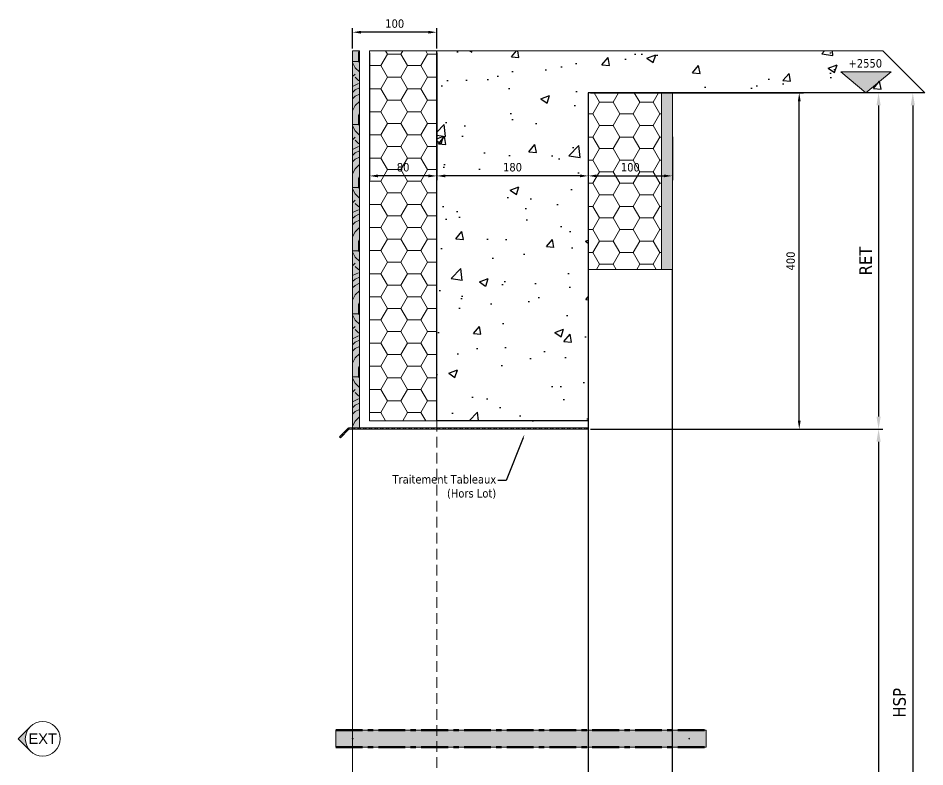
# Model space of a CAD drawing. Header units: millimetres. Extents: x -20000 to 230000, y -17405 to 24510.
# Drawn here: x 64323 to 65400, y 5743 to 6633 of the extents above; entities that cross this region are included whole.
import ezdxf
from ezdxf import colors
from ezdxf.entities.mleader import LeaderData, LeaderLine
from ezdxf.enums import TextEntityAlignment as Align
from ezdxf.math import Vec2, Vec3

# ---------------------------------------------------------------- set-up
doc = ezdxf.new("R2010")
doc.units = ezdxf.units.MM
doc.header["$PDMODE"] = 35
doc.header["$PDSIZE"] = 0.5
doc.linetypes.add('AXES', pattern=[50.800000000000004, 31.75, -6.35, 6.35, -6.35])
doc.linetypes.add('CACHE', pattern=[9.524999999999999, 6.35, -3.175])
doc.layers.get('0').update_dxf_attribs({"lineweight": 13})
doc.layers.get('Defpoints').update_dxf_attribs({"true_color": 0xc2a584})
doc.layers.add('0 - Invisible', color=43, linetype='Continuous', lineweight=0, plot=False)
for name, color, linetype, lineweight in [('1 - Aluminium', 150, 'Continuous', 13), ('1 - Axe', 1, 'AXES', 0), ('1 - BETON', 251, 'Continuous', 25), ('1 - Bois', 44, 'Continuous', 13), ('1 - Cotation', 32, 'Continuous', 13), ('1 - INTERROMPU', 253, 'CACHE', 13), ('1 - Isolant', 132, 'Continuous', 13), ('1 - Platre', 252, 'Continuous', 13), ('1 - Texte', 7, 'Continuous', 13)]:
    doc.layers.add(name, color=color, linetype=linetype, lineweight=lineweight)
doc.layers.add('1 - Cache', color=7, linetype='Continuous', lineweight=0, true_color=0xffffff)
doc.styles.get("Standard").update_dxf_attribs({"font": 'ARIALUNI.TTF'})
doc.styles.add('Texte Poralu', font='tahomabd.ttf')
doc.dimstyles.new('100 - 1000', dxfattribs={"dimtxt": 15, "dimasz": 15, "dimexe": 5, "dimexo": 2.5, "dimgap": 8, "dimtad": 1, "dimdec": 1, "dimtxsty": 'Texte Poralu', "dimcen": 10, "dimazin": 0, "dimtfac": 1, "dimtdec": 1, "dimtmove": 0, "dimatfit": 3, "dimfxl": 1, "dimarcsym": 0})
doc.dimstyles.new('30 - 1000', dxfattribs={"dimtxt": 10, "dimasz": 10, "dimexe": 5, "dimexo": 2.5, "dimgap": 5, "dimtad": 1, "dimdec": 1, "dimtxsty": 'Texte Poralu', "dimcen": 5, "dimazin": 0, "dimtfac": 1, "dimtdec": 1, "dimtmove": 0, "dimatfit": 3, "dimfxl": 1, "dimarcsym": 0})

# ---------------------------------------------------------------- blocks, each defined once
blk = doc.blocks.new('*U1214')
at = {"layer": '1 - Isolant'}
h = blk.add_hatch(dxfattribs=at)
h.set_pattern_fill('HONEY', color=256, scale=5)
h.set_pattern_definition([(0, (-58597.14088961176, -19497.49265059333), (23.8125, 13.748153225), [15.875, -31.75]), (120, (-58597.14088961176, -19497.49265059333), (-23.81249994797095, 13.74815331511695), [15.87499999999993, -31.74999999999986]), (59.99999999999999, (-58597.14088961176, -19497.49265059333), (5.202904551637744e-08, 27.49630654011694), [-31.75, 15.875])])
h.paths.add_polyline_path([(1.84029124352178e-10, -400.0000000000022), (87.00000000016948, -400.0000000000022), (86.99999999999818, -190), (-1.818989403545856e-12, -190)])
at = {"layer": '1 - Platre'}
h = blk.add_hatch(dxfattribs=at)
h.set_pattern_fill('AR-SAND', color=256, scale=0.1)
h.set_pattern_definition([(37.50000000000001, (-58597.14088961176, -19497.49265059333), (-0.1600031295984046, 4.894132373293424), [0, -3.860800000000001, 0, -4.318000000000001, 0, -4.1275]), (7.499999999999999, (-58597.14088961176, -19497.49265059333), (4.495232831380027, 7.168251005683543), [0, -2.0828, 0, -3.4798, 0, -1.3335]), (327.5, (-58600.26508961176, -19497.49265059333), (7.90992370241458, 0.01437184678545691), [0, -1.27, 0, -4.572, 0, -5.969]), (317.5, (-58600.26508961176, -19497.49265059333), (7.635564524722972, 2.229293232572162), [0, -0.635, 0, -2.9972, 0, -3.429])])
h.paths.add_polyline_path([(100.0000000001768, -400.0000000000022), (99.99999999999818, -190), (86.99999999999818, -190), (87.00000000016948, -400.0000000000022)])
at = {"layer": '0 - Invisible'}
for points in [[(1.84029124352178e-10, -400.0000000000022), (87.00000000016948, -400.0000000000022)], [(87.00000000016948, -400.0000000000022), (100.0000000001768, -400.0000000000022)]]:
    blk.add_lwpolyline(points, dxfattribs=at)
at = {"layer": '1 - Isolant'}
blk.add_lwpolyline([(87.00000000016948, -400.0000000000022), (86.99999999999818, -190), (-1.818989403545856e-12, -190), (1.84029124352178e-10, -400.0000000000022)], dxfattribs=at)
at = {"layer": '1 - Platre'}
blk.add_lwpolyline([(100.0000000001768, -400.0000000000022), (99.99999999999818, -190), (86.99999999999818, -190), (87.00000000016948, -400.0000000000022)], dxfattribs=at)
blk = doc.blocks.new('*U797')
at = {"layer": '1 - Isolant'}
h = blk.add_hatch(dxfattribs=at)
h.set_pattern_fill('HONEY', color=256, scale=5, style=0)
h.set_pattern_definition([(0, (-80.00000000000003, 279.9999999999841), (23.8125, 13.748153225), [15.875, -31.75]), (120, (-80.00000000000003, 279.9999999999841), (-23.81249994797095, 13.74815331511695), [15.87499999999995, -31.7499999999999]), (59.99999999999999, (-80.00000000000003, 279.9999999999841), (5.202904551637744e-08, 27.49630654011694), [-31.75, 15.875])])
h.paths.add_polyline_path([(-80, 439.999999999985), (2.694133978409138e-14, 439.999999999985), (1.77635683940025e-15, -9.094947017729282e-13), (-80.00000000000003, -9.094947017729282e-13)])
at = {"layer": '0 - Invisible'}
blk.add_lwpolyline([(-80, 439.999999999985), (2.694133978409138e-14, 439.999999999985)], dxfattribs=at)
at = {"layer": '1 - Isolant'}
blk.add_lwpolyline([(2.694133978409138e-14, 439.999999999985), (0, 0), (0, 0), (1.77635683940025e-15, -9.094947017729282e-13), (-80.00000000000003, -9.094947017729282e-13), (-80, 439.999999999985)], dxfattribs=at)
blk = doc.blocks.new('*D1491')
at = {"layer": '1 - Cotation', "color": 0, "lineweight": -2, "transparency": 16777216}
for p, q in [((65002.50002455692, 6144.331641222817), (65350.00002455673, 6144.331641222817)), ((65345.00002455673, 6129.331641222817), (65345.00002455673, 5108.732209339352)), ((65102.50002455687, 5093.732209339352), (65350.00002455673, 5093.732209339352))]:
    blk.add_line(p, q, dxfattribs=at)
at = {"layer": '1 - Cotation', "color": 0, "transparency": 16777216}
for points in [[(65342.50002455673, 6129.331641222817), (65347.50002455673, 6129.331641222817), (65345.00002455673, 6144.331641222817)], [(65342.50002455673, 5108.732209339352), (65347.50002455673, 5108.732209339352), (65345.00002455673, 5093.732209339352)]]:
    blk.add_solid(points, dxfattribs=at)
at = {"layer": 'Defpoints', "color": 0, "transparency": 16777216}
for p in [(65000.00002455692, 6144.331641222817), (65100.00002455687, 5093.732209339352), (65345.00002455673, 5093.732209339352)]:
    blk.add_point(p, dxfattribs=at)
at = {"layer": '1 - Cotation', "color": 0, "transparency": 16777216, "insert": (65329.50002455673, 5619.031925281095), "char_height": 15, "attachment_point": 5, "rotation": 90, "style": 'Texte Poralu'}
blk.add_mtext('H', dxfattribs=at)
blk = doc.blocks.new('*D1492')
at = {"layer": '1 - Cotation', "color": 0, "lineweight": -2, "transparency": 16777216}
for p, q in [((65397.50002455699, 6544.331641222834), (65380.66724815396, 6544.331641222834)), ((65385.66724815396, 6529.331641222834), (65385.66724815396, 5108.73220933936)), ((65397.5000245568, 5093.73220933936), (65380.66724815396, 5093.73220933936))]:
    blk.add_line(p, q, dxfattribs=at)
at = {"layer": '1 - Cotation', "color": 0, "transparency": 16777216}
for points in [[(65383.16724815396, 6529.331641222834), (65388.16724815396, 6529.331641222834), (65385.66724815396, 6544.331641222834)], [(65383.16724815396, 5108.73220933936), (65388.16724815396, 5108.73220933936), (65385.66724815396, 5093.73220933936)]]:
    blk.add_solid(points, dxfattribs=at)
at = {"layer": 'Defpoints', "color": 0, "transparency": 16777216}
for p in [(65400.00002455699, 6544.331641222834), (65385.66724815396, 5093.73220933936), (65400.0000245568, 5093.73220933936)]:
    blk.add_point(p, dxfattribs=at)
at = {"layer": '1 - Cotation', "color": 0, "transparency": 16777216, "insert": (65369.89525352669, 5819.031925281108), "char_height": 15, "attachment_point": 5, "rotation": 90, "style": 'Texte Poralu'}
blk.add_mtext('HSP', dxfattribs=at)
blk = doc.blocks.new('*U1213')
at = {"layer": '1 - BETON'}
h = blk.add_hatch(dxfattribs=at)
h.set_pattern_fill('CONCRETE', color=256, scale=15, style=0, pattern_type=2)
h.set_pattern_definition([(49.99999999999999, (169.9999999999999, 40.0000000000009), (107.589027390113, -9.412820247389266), [11.25, -123.75]), (355, (169.9999999999999, 40.0000000000009), (-20.81270004195, 112.8288200550018), [9, -99]), (100.4514, (178.965752, 39.21559900000089), (86.77640725710323, 103.415931309143), [9.5610285, -105.1713168]), (46.18420000000002, (169.9999999999999, 70.0000000000009), (160.0861572938467, -24.82785214935271), [16.87499999999985, -185.6249999999988]), (96.6356, (183.34051175, 67.93100395000089), (140.1994058323055, 146.1176806350663), [14.3415432, -157.75695]), (351.1842, (169.9999999999999, 70.0000000000009), (140.1992917700441, 146.1177901387987), [13.5, -148.5]), (21, (184.9999999999999, 62.5000000000009), (89.53605781776925, -60.39283359980082), [11.25, -123.75]), (326.0000000000001, (184.9999999999999, 62.5000000000009), (36.49729978823726, 108.772506757028), [9, -99]), (71.4514, (192.46133495, 57.4672591000009), (126.0333942872235, 48.37957450649286), [9.5610285, -105.1713168]), (37.50000000000001, (169.9999999999999, 40.0000000000009), (1.8239782975936, 49.93407807469672), [0, -97.8, 0, -100.5, 0, -99.375]), (7.499999999999999, (169.9999999999999, 40.0000000000009), (39.46043061632229, 59.16175678235403), [0, -57.3, 0, -95.55, 0, -37.875]), (327.5, (136.55, 40.0000000000009), (80.07336542586135, -3.383230760156963), [0, -37.5, 0, -117, 0, -155.25]), (317.5, (121.55, 40.0000000000009), (87.47792540135794, 15.01574734984766), [0, -48.75, 0, -77.69999999999999, 0, -110.25])])
h.paths.add_polyline_path([(400, 390.0000000000009), (350, 440.0000000000009), (-180, 440.0000000000009), (-180, 0), (0, 0), (0, 390.0000000000009)])
at = {"layer": '0 - Invisible'}
blk.add_lwpolyline([(400, 390.0000000000009), (350, 440.0000000000009), (-180, 440.0000000000009)], dxfattribs=at)
at = {"layer": '1 - BETON'}
blk.add_lwpolyline([(400, 390.0000000000009), (0, 390.0000000000009), (0, 0), (-180, 0), (-180, 440.0000000000009)], dxfattribs=at)
blk = doc.blocks.new('*U198')
h = blk.add_hatch(color=256)
edge = h.paths.add_edge_path()
edge.add_line((-29.16815472393788, 0), (-14.58407736197061, -14.58407736196894))
edge.add_arc((1.326938559031987e-11, 1.103117597267556e-11), 20.62500000001327, 180.0000000000306, 224.9999999999923, ccw=False)
edge.add_arc((8.125056183416746e-12, -8.900435943814955e-12), 20.62500000000813, 135.0000000000017, 179.9999999999753, ccw=False)
edge.add_line((-14.58407736197061, 14.58407736196894), (-29.16815472393788, 0))
for p, q in [((-14.58407736197061, 14.58407736196894), (-29.16815472393787, 0.001705469134321902)), ((-29.16815472393787, 0.001705469134321902), (-14.58407736196841, -14.58407736197114))]:
    blk.add_line(p, q)
blk.add_circle((0, 0), 20.625)
at = {"insert": (0, 0), "char_height": 12.5, "attachment_point": 5}
blk.add_mtext('EXT', dxfattribs=at)
blk = doc.blocks.new('*D1493')
at = {"layer": 'Defpoints', "color": 0, "lineweight": -2, "transparency": 16777216}
for p, q in [((65000.00002455676, 6491.8316412228), (65000.00002455676, 6440.505853438952)), ((65100.00002455702, 6491.831641222801), (65100.00002455702, 6440.505853438952)), ((65010.00002455676, 6445.505853438952), (65090.00002455702, 6445.505853438952))]:
    blk.add_line(p, q, dxfattribs=at)
at = {"layer": 'Defpoints', "color": 0, "transparency": 16777216}
for p in [(65000.00002455676, 6494.3316412228), (65100.00002455702, 6494.331641222801), (65100.00002455702, 6445.505853438952)]:
    blk.add_point(p, dxfattribs=at)
for points in [[(65010.00002455676, 6447.172520105619), (65010.00002455676, 6443.839186772285), (65000.00002455676, 6445.505853438952)], [(65090.00002455702, 6447.172520105619), (65090.00002455702, 6443.839186772285), (65100.00002455702, 6445.505853438952)]]:
    blk.add_solid(points, dxfattribs=at)
at = {"layer": 'Defpoints', "color": 0, "transparency": 16777216, "insert": (65050.0000245569, 6455.710688898992), "char_height": 10, "attachment_point": 5, "style": 'Texte Poralu'}
blk.add_mtext('100', dxfattribs=at)
blk = doc.blocks.new('*D1496')
at = {"layer": 'Defpoints', "color": 0, "lineweight": -2, "transparency": 16777216}
for p, q in [((64820.00002455693, 6591.831641222818), (64820.00002455693, 6440.505853438954)), ((65000.00002455676, 6491.8316412228), (65000.00002455676, 6440.505853438954)), ((64990.00002455676, 6445.505853438954), (64830.00002455693, 6445.505853438954))]:
    blk.add_line(p, q, dxfattribs=at)
at = {"layer": 'Defpoints', "color": 0, "transparency": 16777216}
for p in [(64820.00002455693, 6594.331641222818), (65000.00002455676, 6494.3316412228), (64820.00002455693, 6445.505853438954)]:
    blk.add_point(p, dxfattribs=at)
for points in [[(64830.00002455693, 6447.172520105621), (64830.00002455693, 6443.839186772287), (64820.00002455693, 6445.505853438954)], [(64990.00002455676, 6447.172520105621), (64990.00002455676, 6443.839186772287), (65000.00002455676, 6445.505853438954)]]:
    blk.add_solid(points, dxfattribs=at)
at = {"layer": 'Defpoints', "color": 0, "transparency": 16777216, "insert": (64910.00002455685, 6455.734194607523), "char_height": 10, "attachment_point": 5, "style": 'Texte Poralu'}
blk.add_mtext('180', dxfattribs=at)
blk = doc.blocks.new('*D1494')
at = {"layer": '1 - Cotation', "color": 0, "lineweight": -2, "transparency": 16777216}
for p, q in [((65397.50002455693, 6544.331641222818), (65340.00002455673, 6544.331641222818)), ((65345.00002455673, 6529.331641222818), (65345.00002455673, 6159.331641222817)), ((65002.50002455692, 6144.331641222817), (65350.00002455673, 6144.331641222817))]:
    blk.add_line(p, q, dxfattribs=at)
at = {"layer": '1 - Cotation', "color": 0, "transparency": 16777216}
for points in [[(65342.50002455673, 6529.331641222818), (65347.50002455673, 6529.331641222818), (65345.00002455673, 6544.331641222818)], [(65342.50002455673, 6159.331641222817), (65347.50002455673, 6159.331641222817), (65345.00002455673, 6144.331641222817)]]:
    blk.add_solid(points, dxfattribs=at)
at = {"layer": 'Defpoints', "color": 0, "transparency": 16777216}
for p in [(65400.00002455693, 6544.331641222818), (65000.00002455692, 6144.331641222817), (65345.00002455673, 6144.331641222817)]:
    blk.add_point(p, dxfattribs=at)
at = {"layer": '1 - Cotation', "color": 0, "transparency": 16777216, "insert": (65329.50002455673, 6344.331641222829), "char_height": 15, "attachment_point": 5, "rotation": 90, "style": 'Texte Poralu'}
blk.add_mtext('RET', dxfattribs=at)
blk = doc.blocks.new('*U474')
blk.add_hatch(color=256).paths.add_polyline_path([(-70, 0), (-100, 25), (-40, 25)])
blk.add_line((0, 0), (-95, 0))
blk.add_lwpolyline([(-70, 0), (-100, 25), (-40, 25), (-70, 0)])
at = {"style": 'Texte Poralu'}
blk.add_attdef('HAUTEUR', text='', height=10, dxfattribs=at).set_placement((-70, 34.99999999999997), align=Align.MIDDLE_CENTER)
blk = doc.blocks.new('*D1497')
at = {"layer": 'Defpoints', "color": 0, "lineweight": -2, "transparency": 16777216}
for p, q in [((65002.50002455693, 6544.331641222818), (65255.74233473121, 6544.331641222818)), ((65250.74233473121, 6154.331641222817), (65250.74233473121, 6534.331641222818)), ((65002.50002455692, 6144.331641222817), (65255.74233473121, 6144.331641222817))]:
    blk.add_line(p, q, dxfattribs=at)
at = {"layer": 'Defpoints', "color": 0, "transparency": 16777216}
for p in [(65000.00002455693, 6544.331641222818), (65250.74233473121, 6544.331641222818), (65000.00002455692, 6144.331641222817)]:
    blk.add_point(p, dxfattribs=at)
for points in [[(65249.07566806455, 6534.331641222818), (65252.40900139788, 6534.331641222818), (65250.74233473121, 6544.331641222818)], [(65249.07566806455, 6154.331641222817), (65252.40900139788, 6154.331641222817), (65250.74233473121, 6144.331641222817)]]:
    blk.add_solid(points, dxfattribs=at)
at = {"layer": 'Defpoints', "color": 0, "transparency": 16777216, "insert": (65240.53749927117, 6344.331641222829), "char_height": 10, "attachment_point": 5, "rotation": 90, "style": 'Texte Poralu'}
blk.add_mtext('400', dxfattribs=at)
blk = doc.blocks.new('*D1498')
at = {"layer": 'Defpoints', "color": 0, "lineweight": -2, "transparency": 16777216}
for p, q in [((64740.00002455693, 6591.831641222801), (64740.00002455693, 6440.505853438954)), ((64820.00002455693, 6591.831641222801), (64820.00002455693, 6440.505853438954)), ((64810.00002455693, 6445.505853438954), (64750.00002455693, 6445.505853438954))]:
    blk.add_line(p, q, dxfattribs=at)
at = {"layer": 'Defpoints', "color": 0, "transparency": 16777216}
for p in [(64740.00002455693, 6594.331641222801), (64820.00002455693, 6594.331641222801), (64740.00002455693, 6445.505853438954)]:
    blk.add_point(p, dxfattribs=at)
for points in [[(64750.00002455693, 6447.172520105621), (64750.00002455693, 6443.839186772287), (64740.00002455693, 6445.505853438954)], [(64810.00002455693, 6447.172520105621), (64810.00002455693, 6443.839186772287), (64820.00002455693, 6445.505853438954)]]:
    blk.add_solid(points, dxfattribs=at)
at = {"layer": 'Defpoints', "color": 0, "transparency": 16777216, "insert": (64780.00002455693, 6455.734194607523), "char_height": 10, "attachment_point": 5, "style": 'Texte Poralu'}
blk.add_mtext('80', dxfattribs=at)
blk = doc.blocks.new('*D1495')
at = {"layer": '1 - Cotation', "color": 0, "lineweight": -2, "transparency": 16777216}
for p, q in [((64720.00002455693, 6596.831641222803), (64720.00002455693, 6621.338765349064)), ((64810.00002455693, 6616.338765349064), (64730.00002455693, 6616.338765349064)), ((64820.00002455693, 6596.831641222801), (64820.00002455693, 6621.338765349064))]:
    blk.add_line(p, q, dxfattribs=at)
at = {"layer": '1 - Cotation', "color": 0, "transparency": 16777216}
for points in [[(64730.00002455693, 6618.005432015731), (64730.00002455693, 6614.672098682398), (64720.00002455693, 6616.338765349064)], [(64810.00002455693, 6618.005432015731), (64810.00002455693, 6614.672098682398), (64820.00002455693, 6616.338765349064)]]:
    blk.add_solid(points, dxfattribs=at)
at = {"layer": 'Defpoints', "color": 0, "transparency": 16777216}
for p in [(64720.00002455693, 6616.338765349064), (64720.00002455693, 6594.331641222803), (64820.00002455693, 6594.331641222801)]:
    blk.add_point(p, dxfattribs=at)
at = {"layer": '1 - Cotation', "color": 0, "transparency": 16777216, "insert": (64770.00002455693, 6626.543600809105), "char_height": 10, "attachment_point": 5, "style": 'Texte Poralu'}
blk.add_mtext('100', dxfattribs=at)
blk = doc.blocks.new('*U831')
at = {"layer": '1 - Aluminium'}
h = blk.add_hatch(dxfattribs=at)
h.set_pattern_fill('ANSI32', color=256, scale=0.5, angle=90, style=0)
h.set_pattern_definition([(135, (-295.6066017177927, -10.16726188958273), (-3.367596045400933, -3.367596045400933), []), (135, (-295.6066017177927, -7.922196889579936), (-3.367596045400933, -3.367596045400933), [])])
edge = h.paths.add_edge_path()
edge.add_line((0, 1.5), (0, 0))
edge.add_line((0, 0), (-284.3786796564291, 0))
edge.add_line((-284.3786796564291, 0), (-294.5459415460118, -10.16726188958273))
edge.add_line((-294.5459415460118, -10.16726188958273), (-295.6066017177927, -9.106601717801821))
edge.add_line((-295.6066017177927, -9.106601717801821), (-285.43933982821, 1.06066017178091))
edge.add_arc((-284.378679656431, -7.696066006701585e-13), 1.500000000000757, 89.99999999992838, 134.9999999999286, ccw=False)
edge.add_line((-284.3786796564291, 1.5), (0, 1.5))
blk.add_lwpolyline([(0, 1.5), (0, 0), (0, 0, -0.414213562373095), (0, 0), (-284.3786796564291, 0), (-294.5459415460118, -10.16726188958273), (-295.6066017177927, -9.106601717801821), (-285.43933982821, 1.06066017178091, -0.198912367379658), (-284.3786796564291, 1.5), (0, 1.5)], format="xyb", close=True, dxfattribs=at)
blk = doc.blocks.new('*U832')
at = {"layer": '1 - Bois'}
h = blk.add_hatch(dxfattribs=at)
h.set_pattern_fill('352', color=256, scale=75, style=0, pattern_type=2)
h.set_pattern_definition([(0, (449.7499999999858, -17), (75, 75), [22.5, -52.5]), (0, (449.7499999999858, -13.25), (75, 75), [22.5, -52.5]), (0, (453.4999999999858, -5.75), (75, 75), [15, -60]), (0, (457.2499999999858, 1.75), (75, 75), [11.25, -63.75]), (0, (457.2499999999858, 9.25), (75, 75), [7.5, -67.5]), (0, (438.4999999999858, 16.75), (75, 75), [3.75, -18.75, 3.75, -48.75]), (0, (449.7499999999858, 20.5), (75, 75), [3.75, -30, 11.25, -30]), (0, (464.7499999999858, 24.25), (75, 75), [3.75, -3.75, 3.75, -63.75]), (0, (460.9999999999858, 28), (75, 75), [3.75, -71.25]), (0, (457.2499999999858, 35.5), (75, 75), [11.25, -63.75]), (0, (457.2499999999858, 43), (75, 75), [15, -60]), (0, (453.4999999999858, 50.5), (75, 75), [18.75, -22.5, 3.75, -30]), (90, (423.4999999999858, 5.5), (-74.99999999999999, 75), [3.75, -7.5, 18.75, -45]), (90, (427.2499999999858, 13), (-74.99999999999999, 75), [3.75, -3.75, 11.25, -56.25]), (90, (430.9999999999858, 43), (-74.99999999999999, 75), [7.5, -67.5]), (90, (434.7499999999858, 13), (-74.99999999999999, 75), [15, -22.5, 3.75, -33.75]), (90, (438.4999999999858, 54.25), (-74.99999999999999, 75), [3.75, -71.25]), (90, (442.2499999999858, 16.75), (-74.99999999999999, 75), [11.25, -63.75]), (90, (449.7499999999858, 20.5), (-74.99999999999999, 75), [7.5, -67.5]), (90, (457.2499999999858, 20.5), (-74.99999999999999, 75), [3.75, -11.25, 11.25, -48.75]), (90, (460.9999999999858, 24.25), (-74.99999999999999, 75), [3.75, -71.25]), (90, (464.7499999999858, 9.25), (-74.99999999999999, 75), [10.5, -64.5]), (90, (468.4999999999858, -5.75), (-74.99999999999999, 75), [7.5, -67.5]), (90, (475.9999999999858, 24.25), (-74.99999999999999, 75), [3.75, -71.25]), (90, (483.4999999999858, 20.5), (-74.99999999999999, 75), [11.25, -63.75]), (90, (490.9999999999858, 20.5), (-74.99999999999999, 75), [11.25, -63.75]), (45, (479.7499999999858, -9.5), (8.326672684688674e-15, 75.00000000142686), [5.30325, -5.30325, 5.30325, -90.15626715]), (45, (464.7499999999858, 9.25), (8.326672684688674e-15, 75.00000000142686), [10.6065, -95.45951715]), (45, (434.7499999999858, 46.75), (8.326672684688674e-15, 75.00000000142686), [10.6065, -95.45951715]), (45, (449.7499999999858, 28), (8.326672684688674e-15, 75.00000000142686), [10.6065, -95.45951715]), (45, (453.4999999999858, 13), (8.326672684688674e-15, 75.00000000142686), [10.6065, -95.45951715]), (45, (475.9999999999858, -2), (8.326672684688674e-15, 75.00000000142686), [10.6065, -95.45951715]), (45, (468.4999999999858, 1.75), (8.326672684688674e-15, 75.00000000142686), [15.9099, -90.15611715]), (45, (445.9999999999858, 35.5), (8.326672684688674e-15, 75.00000000142686), [5.30325, -100.76276715]), (45, (442.2499999999858, 43), (8.326672684688674e-15, 75.00000000142686), [5.30325, -100.76276715]), (45, (472.2499999999858, 43), (8.326672684688674e-15, 75.00000000142686), [5.30325, -100.76276715]), (45, (442.2499999999858, 5.5), (8.326672684688674e-15, 75.00000000142686), [5.30325, -100.76276715]), (45, (483.4999999999858, 31.75), (8.326672684688674e-15, 75.00000000142686), [5.30325, -100.76276715]), (45, (457.2499999999858, 24.25), (8.326672684688674e-15, 75.00000000142686), [5.30325, -100.76276715]), (45, (464.7499999999858, 31.75), (8.326672684688674e-15, 75.00000000142686), [5.30325, -100.76276715]), (135, (460.9999999999858, 16.75), (-75.00000000142686, 8.326672684688674e-15), [5.30325, -5.30325, 15.9099, -79.54961714999999]), (135, (472.2499999999858, 16.75), (-75.00000000142686, 8.326672684688674e-15), [5.30325, -100.76276715]), (135, (472.2499999999858, -9.5), (-75.00000000142686, 8.326672684688674e-15), [5.30325, -100.76276715]), (135, (457.2499999999858, 9.25), (-75.00000000142686, 8.326672684688674e-15), [5.30325, -100.76276715]), (135, (468.4999999999858, 24.25), (-75.00000000142686, 8.326672684688674e-15), [5.30325, -100.76276715]), (135, (449.7499999999858, 5.5), (-75.00000000142686, 8.326672684688674e-15), [5.30325, -100.76276715]), (135, (479.7499999999858, 5.5), (-75.00000000142686, 8.326672684688674e-15), [5.30325, -100.76276715]), (135, (427.2499999999858, -17), (-75.00000000142686, 8.326672684688674e-15), [5.30325, -100.76276715]), (135, (430.9999999999858, -13.25), (-75.00000000142686, 8.326672684688674e-15), [10.6065, -95.45951715]), (135, (434.7499999999858, -9.5), (-75.00000000142686, 8.326672684688674e-15), [10.6065, -95.45951715]), (135, (442.2499999999858, -9.5), (-75.00000000142686, 8.326672684688674e-15), [10.6065, -95.45951715]), (135, (445.9999999999858, -2), (-75.00000000142686, 8.326672684688674e-15), [10.6065, -95.45951715]), (135, (475.9999999999858, 28), (-75.00000000142686, 8.326672684688674e-15), [10.6065, -95.45951715]), (135, (490.9999999999858, -9.5), (-75.00000000142686, 8.326672684688674e-15), [10.6065, -95.45951715]), (135, (494.7499999999858, 50.5), (-75.00000000142686, 8.326672684688674e-15), [10.6065, -95.45951715]), (135, (494.7499999999858, 43), (-75.00000000142686, 8.326672684688674e-15), [10.6065, -95.45951715]), (135, (487.2499999999858, 39.25), (-75.00000000142686, 8.326672684688674e-15), [10.6065, -95.45951715]), (135, (434.7499999999858, 39.25), (-75.00000000142686, 8.326672684688674e-15), [15.9099, -90.15611715]), (135, (483.4999999999858, 31.75), (-75.00000000142686, 8.326672684688674e-15), [15.9099, -90.15611715]), (26.56505119999999, (442.2499999999858, 54.25), (75.00000000000706, 3.000483611570459e-08), [8.385, -159.320098275]), (26.56505119999999, (442.2499999999858, 16.75), (75.00000000000706, 3.000483611570459e-08), [8.385, -159.320098275]), (26.56505119999999, (449.7499999999858, 39.25), (75.00000000000706, 3.000483611570459e-08), [8.385, -159.320098275]), (26.56505119999999, (472.2499999999858, -13.25), (75.00000000000706, 3.000483611570459e-08), [8.385, -159.320098275]), (26.56505119999999, (468.4999999999858, -5.75), (75.00000000000706, 3.000483611570459e-08), [8.385, -159.320098275]), (26.56505119999999, (445.9999999999858, 9.25), (75.00000000000706, 3.000483611570459e-08), [8.385, -159.320098275]), (26.56505119999999, (445.9999999999858, 46.75), (75.00000000000706, 3.000483611570459e-08), [8.385, -159.320098275]), (26.56505119999999, (468.4999999999858, 24.25), (75.00000000000706, 3.000483611570459e-08), [16.77, -150.935098275]), (63.43494882, (468.4999999999858, 35.5), (3.824898731075166e-09, 75.00000000000705), [8.384999999999982, -159.3200982749997]), (63.43494882, (479.7499999999858, 13), (3.824898731075166e-09, 75.00000000000705), [8.384999999999982, -159.3200982749997]), (63.43494882, (442.2499999999858, 28), (3.824898731075166e-09, 75.00000000000705), [8.384999999999982, -159.3200982749997]), (63.43494882, (427.2499999999858, 31.75), (3.824898731075166e-09, 75.00000000000705), [8.384999999999982, -159.3200982749997]), (63.43494882, (472.2499999999858, 16.75), (3.824898731075166e-09, 75.00000000000705), [8.384999999999982, -159.3200982749997]), (63.43494882, (464.7499999999858, 16.75), (3.824898731075166e-09, 75.00000000000705), [8.384999999999982, -159.3200982749997]), (63.43494882, (434.7499999999858, 28), (3.824898731075166e-09, 75.00000000000705), [16.76999999999996, -150.9350982749997]), (63.43494882, (490.9999999999858, 1.75), (3.824898731075166e-09, 75.00000000000705), [16.76999999999996, -150.9350982749997]), (63.43494882, (483.4999999999858, 5.5), (3.824898731075166e-09, 75.00000000000705), [16.76999999999996, -150.9350982749997]), (116.5650512, (423.4999999999858, -5.75), (-3.000486109572265e-08, 75.00000000000705), [8.384999999999982, -159.3200982749997]), (116.5650512, (423.4999999999858, 35.5), (-3.000486109572265e-08, 75.00000000000705), [8.384999999999982, -159.3200982749997]), (116.5650512, (438.4999999999858, -17), (-3.000486109572265e-08, 75.00000000000705), [8.384999999999982, -159.3200982749997]), (116.5650512, (430.9999999999858, 50.5), (-3.000486109572265e-08, 75.00000000000705), [8.384999999999982, -159.3200982749997]), (116.5650512, (438.4999999999858, 5.5), (-3.000486109572265e-08, 75.00000000000705), [8.384999999999982, -159.3200982749997]), (116.5650512, (453.4999999999858, 13), (-3.000486109572265e-08, 75.00000000000705), [8.384999999999982, -159.3200982749997]), (116.5650512, (460.9999999999858, 28), (-3.000486109572265e-08, 75.00000000000705), [8.384999999999982, -159.3200982749997]), (116.5650512, (427.2499999999858, -2), (2.408598827469133e-05, 75.00001205800363), [8.384999999999982, -159.3200982749997]), (116.5650512, (445.9999999999858, 9.25), (-3.000486109572265e-08, 75.00000000000705), [8.384999999999982, -159.3200982749997]), (116.5650512, (468.4999999999858, 1.75), (-3.000486109572265e-08, 75.00000000000705), [8.384999999999982, -159.3200982749997]), (116.5650512, (475.9999999999858, 9.25), (-3.000486109572265e-08, 75.00000000000705), [8.384999999999982, -159.3200982749997]), (116.5650512, (490.9999999999858, 31.75), (-3.000486109572265e-08, 75.00000000000705), [8.384999999999982, -159.3200982749997]), (116.5650512, (434.7499999999858, 54.25), (-3.000486109572265e-08, 75.00000000000705), [8.384999999999982, -159.3200982749997]), (116.5650512, (423.4999999999858, 50.5), (-3.000486109572265e-08, 75.00000000000705), [16.76999999999996, -150.9350982749997]), (116.5650512, (434.7499999999858, -2), (-3.000486109572265e-08, 75.00000000000705), [16.76999999999996, -150.9350982749997]), (153.43494882, (423.4999999999858, -13.25), (-75.00000000000705, 3.82492371109322e-09), [8.385, -159.320098275]), (153.43494882, (487.2499999999858, -17), (-75.00000000000705, 3.82492371109322e-09), [8.385, -159.320098275]), (153.43494882, (483.4999999999858, 20.5), (-75.00000000000705, 3.82492371109322e-09), [8.385, -159.320098275]), (153.43494882, (453.4999999999858, -5.75), (-75.00000000000705, 3.82492371109322e-09), [8.385, -159.320098275]), (153.43494882, (449.7499999999858, -13.25), (-75.00000000000705, 3.82492371109322e-09), [8.385, -159.320098275]), (153.43494882, (457.2499999999858, 1.75), (-75.00000000000705, 3.82492371109322e-09), [8.385, -159.320098275]), (153.43494882, (479.7499999999858, 46.75), (-75.00000000000705, 3.82492371109322e-09), [8.385, -159.320098275]), (153.43494882, (487.2499999999858, 50.5), (-75.00000000000705, 3.82492371109322e-09), [16.77, -150.935098275])])
h.paths.add_polyline_path([(0, 0), (448.4999999999858, 0), (448.4999999999858, 8), (0, 8)])
at = {"layer": '1 - Cache'}
h = blk.add_hatch(color=256, dxfattribs=at)
h.dxf.hatch_style = 2
h.paths.add_polyline_path([(0, 0), (448.4999999999858, 0), (448.4999999999858, 8), (0, 8)])
at = {"layer": '1 - Bois'}
blk.add_lwpolyline([(0, 0), (448.4999999999858, 0), (448.4999999999858, 8), (0, 8)], close=True, dxfattribs=at)
blk = doc.blocks.new('*U839')
at = {"layer": '1 - Cache'}
blk.add_hatch(color=256, dxfattribs=at).paths.add_polyline_path([(-20, -10), (419.999999999899, -10), (419.999999999899, 10), (-20, 10)])
at = {"layer": '0 - Invisible'}
blk.add_lwpolyline([(-20, -10), (419.999999999899, -10), (419.999999999899, 10), (-20, 10)], close=True, dxfattribs=at)
for p in [(0, 0), (399.999999999899, 0)]:
    blk.add_point(p, dxfattribs=at)
at = {"layer": '1 - Axe', "lineweight": 50}
for p, q in [((-20, 10), (419.999999999899, 10)), ((-20, -10), (419.999999999899, -10))]:
    blk.add_line(p, q, dxfattribs=at)

msp = doc.modelspace()

# ---------------------------------------------------------------- linework, layer by layer
at = {"layer": '1 - BETON', "ltscale": 2}
msp.add_line((65100.00002455687, 5093.732209339352), (65100.00002455688, 6334.331641222817), dxfattribs=at)
msp.add_lwpolyline([(65000.00002455693, 6154.331641222817), (65000.00002455607, 5093.732209339352), (65000.00002455607, 5093.732209339352)], dxfattribs=at)
at = {"layer": '1 - Bois'}
msp.add_line((64720.00002455693, 6144.331641222817), (64720.00002455692, 5040.73220933944), dxfattribs=at)
at = {"layer": '1 - INTERROMPU', "ltscale": 2}
msp.add_line((64820.00002455693, 6154.331641222817), (64820.0000245569, 5050.732209339436), dxfattribs=at)

# ---------------------------------------------------------------- block references
at = {"rotation": 270}
msp.add_blockref('*U832', (64720.00002455693, 6594.331641222803), dxfattribs=at)
for name, p in [('*U797', (64820.00002455693, 6154.331641222817)), ('*U1213', (65000.00002455693, 6154.331641222817)), ('*U831', (65000.00002455692, 6144.331641222817)), ('*U198', (64351.66815472394, 5776.285336219352)), ('*U839', (64720.00002455692, 5776.281925281084))]:
    msp.add_blockref(name, p)
at = {"xscale": -1, "rotation": 180}
msp.add_blockref('*U1214', (65000.00002455693, 6144.331641222817), dxfattribs=at)
at = {"layer": '1 - Cotation'}
ref = msp.add_blockref('*U474', (65400.00002455693, 6544.331641222818), dxfattribs=at)
ref.add_attrib('HAUTEUR', '+2550', dxfattribs={"layer": '0', "height": 10, "style": 'Texte Poralu'}).set_placement((65329.2209782171, 6579.331641222818), align=Align.MIDDLE_CENTER)

# ---------------------------------------------------------------- dimensions: what is measured, and where the dimension line sits
dim = msp.add_linear_dim(base=(64720.00002455693, 6616.338765349064), p1=(64820.00002455693, 6594.331641222801), p2=(64720.00002455693, 6594.331641222803), dimstyle='30 - 1000', dxfattribs=at)
dim.commit()
dim.dimension.update_dxf_attribs({"geometry": '*D1495', "text_midpoint": (64770.00002455693, 6626.543600809105)})
for base, p1, p2, angle, text, picture, middle in [((65345.00002455673, 6144.331641222817), (65400.00002455693, 6544.331641222818), (65000.00002455692, 6144.331641222817), 270, 'RET', '*D1494', (65329.50002455673, 6344.331641222829)), ((65385.66724815396, 5093.73220933936), (65400.00002455699, 6544.331641222834), (65400.0000245568, 5093.73220933936), 90, 'HSP', '*D1492', (65369.89525352669, 5819.031925281108)), ((65345.00002455673, 5093.732209339352), (65000.00002455692, 6144.331641222817), (65100.00002455687, 5093.732209339352), 90, 'H', '*D1491', (65329.50002455673, 5619.031925281095))]:
    dim = msp.add_linear_dim(base=base, p1=p1, p2=p2, angle=angle, text=text, dimstyle='100 - 1000', dxfattribs=at)
    dim.commit()
    dim.dimension.update_dxf_attribs({"geometry": picture, "text_midpoint": middle})
at = {"layer": 'Defpoints'}
for base, p1, p2, picture, middle in [((64740.00002455693, 6445.505853438954), (64820.00002455693, 6594.331641222801), (64740.00002455693, 6594.331641222801), '*D1498', (64780.00002455693, 6455.734194607523)), ((64820.00002455693, 6445.505853438954), (65000.00002455676, 6494.3316412228), (64820.00002455693, 6594.331641222818), '*D1496', (64910.00002455685, 6455.734194607523)), ((65100.00002455702, 6445.505853438952), (65000.00002455676, 6494.3316412228), (65100.00002455702, 6494.331641222801), '*D1493', (65050.0000245569, 6455.710688898992))]:
    dim = msp.add_linear_dim(base=base, p1=p1, p2=p2, dimstyle='30 - 1000', dxfattribs=at)
    dim.commit()
    dim.dimension.update_dxf_attribs({"geometry": picture, "text_midpoint": middle})
dim = msp.add_linear_dim(base=(65250.74233473121, 6544.331641222818), p1=(65000.00002455692, 6144.331641222817), p2=(65000.00002455693, 6544.331641222818), angle=90, dimstyle='30 - 1000', dxfattribs=at)
dim.commit()
dim.dimension.update_dxf_attribs({"geometry": '*D1497', "text_midpoint": (65240.53749927117, 6344.331641222829)})

# ---------------------------------------------------------------- leaders
at = {"layer": '1 - Texte'}
ml = msp.add_multileader_mtext('Standard', dxfattribs=at)
ml.set_content('Traitement Tableaux\\P(Hors Lot)', color=256, style='Texte Poralu')
ml.set_leader_properties()
ml.build(insert=Vec2(0, 0))
ml.multileader.update_dxf_attribs({"dogleg_length": 10})
ctx = ml.context
ctx.base_point, ctx.char_height, ctx.plane_origin = Vec3(64745.06220833274, 6083.358987537038), 10, Vec3(64831.79862753939, 6021.886976275684)
ctx.text_align_type = 2
notes = []
notes.append((ctx, [(0, (1, 1, 0), (64902.58806461212, 6083.358987537038), (-1, 0), 10, [(0, [(64924.02451449743, 6137.631605618664)], 0, [])])]))
ctx.mtext.insert, ctx.mtext.alignment, ctx.mtext.flow_direction = Vec3(64890.58806461212, 6089.7424663819), 3, 5
for ctx, leaders in notes:
    for number, flags, end, landing, length, lines in leaders:
        leader = LeaderData()
        leader.index, (leader.has_last_leader_line, leader.has_dogleg_vector, leader.attachment_direction) = number, flags
        leader.last_leader_point, leader.dogleg_vector, leader.dogleg_length = Vec3(end), Vec3(landing), length
        for number, points, colour, breaks in lines:
            line = LeaderLine()
            line.index, line.vertices, line.color, line.breaks = number, Vec3.list(points), colors.encode_raw_color(colour), breaks
            leader.lines.append(line)
        ctx.leaders.append(leader)

doc.saveas('drawing.dxf')
